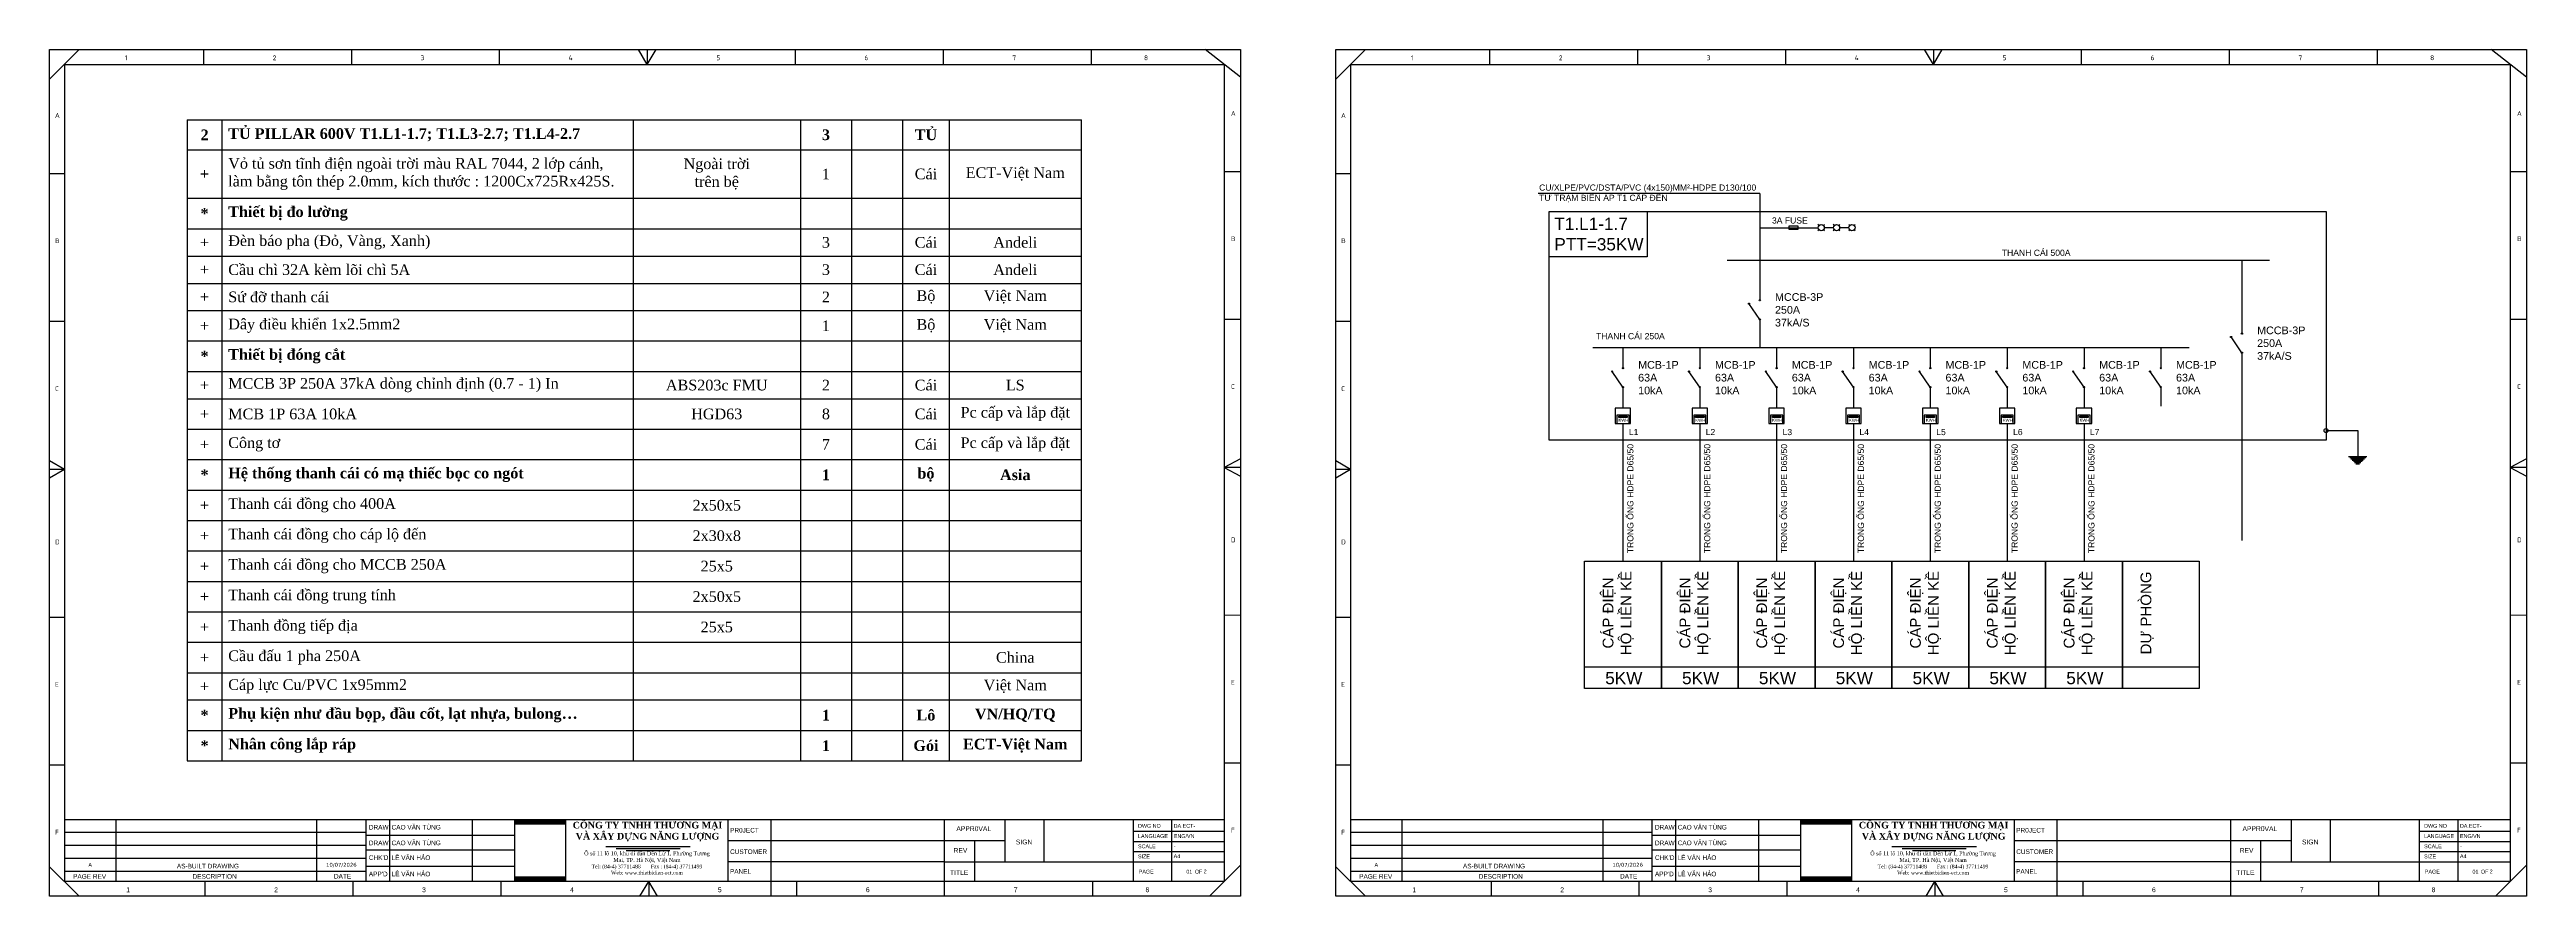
# Model space of a CAD drawing. Header units: millimetres. Extents: x -33730 to 17150, y -76829 to -27437.
# Drawn here: x -33730 to -21401, y -34583 to -30366 of the extents above; entities that cross this region are included whole.
import ezdxf
from ezdxf.enums import TextEntityAlignment as Align

# ---------------------------------------------------------------- set-up
doc = ezdxf.new("R2010")
doc.units = ezdxf.units.MM
doc.header["$LTSCALE"] = 3
doc.layers.add('0 @ 1', color=7, linetype='Continuous')
doc.layers.add('@.VISIBLE', color=7, linetype='Continuous')
doc.styles.add('Annotative', font='arial.ttf')
doc.styles.add('CET-H', font='verdana.ttf', dxfattribs={"height": 4})
doc.styles.add('ROMANS', font='isocp.shx', dxfattribs={"height": 2})
doc.styles.get("Standard").update_dxf_attribs({"font": 'arial.ttf'})

# ---------------------------------------------------------------- blocks, each defined once
blk = doc.blocks.new('DEN BAO PHA_KY HIEU')
for p, q in [((51.78, 11.48), (51.43, 11.83)), ((51.78, 10.06), (51.43, 9.71)), ((53.2, 11.48), (53.55, 11.83)), ((53.2, 10.06), (53.55, 9.71)), ((56.49, 10.77), (53.49, 10.77)), ((56.78, 11.48), (56.43, 11.83)), ((56.78, 10.06), (56.43, 9.71)), ((58.2, 11.48), (58.55, 11.83)), ((58.2, 10.06), (58.55, 9.71)), ((61.49, 10.77), (58.49, 10.77)), ((61.78, 11.48), (61.43, 11.83)), ((61.78, 10.06), (61.43, 9.71)), ((63.2, 11.48), (63.55, 11.83)), ((63.2, 10.06), (63.55, 9.71))]:
    blk.add_line(p, q)
for centre in [(52.49, 10.77), (57.49, 10.77), (62.49, 10.77)]:
    blk.add_circle(centre, 1)
blk = doc.blocks.new('KHUNG TEN CHUAN CET')
at = {"color": 134, "lineweight": 25}
for p, q in [((0, 219.81), (309.02, 219.81)), ((0, 0), (0, 219.81)), ((7.68, 219.81), (0, 212.13)), ((39.92, 219.81), (39.93, 215.97)), ((78.31, 219.81), (78.32, 215.97)), ((116.7, 219.81), (116.7, 215.97)), ((155.09, 215.97), (152.83, 219.81)), ((155.09, 219.81), (155.09, 215.97)), ((155.09, 215.97), (157.36, 219.81)), ((193.47, 219.81), (193.48, 215.97)), ((231.86, 219.81), (231.87, 215.97)), ((270.25, 219.81), (270.26, 215.97)), ((309.02, 212.63), (299.87, 219.81)), ((309.02, 219.81), (309.02, 0)), ((3.85, 215.97), (304.81, 215.97)), ((3.85, 215.97), (3.85, 3.83)), ((304.81, 215.97), (304.81, 3.83)), ((3.85, 187.57), (0, 187.57)), ((309.02, 188.1), (304.81, 188.09)), ((3.85, 149.18), (0, 149.18)), ((309.02, 149.71), (304.81, 149.71)), ((3.85, 110.79), (0, 113.06)), ((3.85, 110.79), (0, 110.79)), ((3.85, 110.79), (0, 108.53)), ((309.02, 113.59), (304.81, 111.32)), ((309.02, 111.32), (304.81, 111.32)), ((304.81, 111.32), (309.02, 109.06)), ((3.85, 72.4), (0, 72.4)), ((309.02, 72.94), (304.81, 72.93)), ((3.85, 34.02), (0, 34.01)), ((308.96, 34.55), (304.81, 34.54)), ((3.85, 19.95), (304.81, 19.95)), ((17.27, 3.85), (17.27, 19.95)), ((88.26, 3.83), (88.26, 19.95)), ((109.76, 3.83), (109.76, 19.95)), ((187.25, 0), (187.25, 19.95)), ((232.25, 0), (232.25, 19.95)), ((247.9, 19.95), (247.9, 8.98)), ((258.12, 8.98), (258.12, 19.95)), ((281.24, 8.98), (281.24, 19.95)), ((291.24, 8.98), (291.24, 19.95)), ((3.85, 16.64), (82.14, 16.64)), ((3.85, 13.25), (82.14, 13.25)), ((176.12, 14.45), (247.9, 14.45)), ((232.25, 14.45), (247.9, 14.45)), ((240.08, 3.83), (240.08, 14.45)), ((281.24, 16.9), (304.81, 16.9)), ((281.24, 14.26), (304.81, 14.26)), ((7.68, 0), (0, 7.68)), ((3.85, 9.87), (82.14, 9.87)), ((3.85, 6.51), (82.14, 6.51)), ((232.25, 8.98), (176.12, 8.98)), ((232.25, 8.98), (304.81, 8.98)), ((281.24, 11.62), (304.81, 11.62)), ((281.24, 3.83), (281.24, 8.98)), ((291.24, 3.83), (291.24, 8.98)), ((309.02, 8.05), (300.98, 0)), ((309.02, 0), (0, 0)), ((304.81, 3.83), (3.85, 3.83)), ((40.3, 3.83), (40.31, 0)), ((153.2, 0), (155.47, 3.83)), ((155.46, 3.83), (155.47, 0)), ((157.73, 0), (155.47, 3.83)), ((270.63, 3.83), (270.63, -0.07))]:
    blk.add_line(p, q, dxfattribs=at)
at = {"color": 134, "lineweight": 25, "ltscale": 50}
for p, q in [((69.36, 3.83), (69.36, 19.95)), ((82.14, 3.83), (82.14, 19.95)), ((120.7, 3.83), (120.7, 19.95)), ((133.95, 3.83), (133.95, 19.95)), ((176.12, 3.83), (176.12, 19.95)), ((82.14, 15.88), (120.7, 15.88)), ((82.14, 12.04), (120.7, 12.04)), ((82.14, 7.82), (120.7, 7.82)), ((78.69, 3.83), (78.69, 0)), ((117.08, 3.83), (117.08, 0)), ((193.85, 3.83), (193.86, 0))]:
    blk.add_line(p, q, dxfattribs=at)
at = {"color": 6}
for p, q in [((144.33, 12.9), (166.25, 12.9)), ((146.99, 12.4), (163.59, 12.4)), ((149.64, 11.85), (160.94, 11.85))]:
    blk.add_line(p, q, dxfattribs=at)
at = {"color": 7, "true_color": 0xffffff, "const_width": 1.35}
for points in [[(120.75, 19.26), (133.91, 19.26)], [(120.75, 4.52), (133.91, 4.52)]]:
    blk.add_lwpolyline(points, dxfattribs=at)
at = {"color": 134, "lineweight": 25, "style": 'ROMANS'}
for s, p in [('1', (19.5, 217.05)), ('2', (57.89, 217.05)), ('3', (96.28, 217.05)), ('4', (134.67, 217.05)), ('5', (173.05, 217.05)), ('6', (211.45, 217.05)), ('7', (249.83, 217.05)), ('8', (284.01, 217.05)), ('A', (1.37, 202.08)), ('A', (306.55, 202.61)), ('B', (1.4, 169.56)), ('B', (306.57, 170.09)), ('C', (1.4, 131.18)), ('C', (306.57, 131.71)), ('D', (1.4, 91.37)), ('D', (306.57, 91.9)), ('E', (1.4, 54.4)), ('E', (306.57, 54.93)), ('F', (1.4, 16.01)), ('F', (306.57, 16.54))]:
    blk.add_text(s, height=1.25, dxfattribs=at).set_placement(p)
at = {"color": 1, "insert": (155.16, 19.34), "char_height": 1.7247, "width": 46.2113, "attachment_point": 2}
blk.add_mtext('{\\fTimes New Roman|b1|i0|c0|p18;CÔNG TY TNHH THƯƠNG MẠI \\PVÀ XÂY DỰNG NĂNG LƯỢNG}', dxfattribs=at)
at = {"color": 3, "insert": (155.01, 11.66), "char_height": 0.99989, "width": 34.762, "attachment_point": 2}
blk.add_mtext('{\\fTimes New Roman|b0|i0|c163|p18;\\H1.029x;Ô số 11 lô 10, khu di dân Đền Lừ 1, Phường \\fTimes New Roman|b0|i0|c0|p18;Tương\\fTimes New Roman|b0|i0|c163|p18; Mai,\\fTimes New Roman|b0|i0|c0|p18; TP. Hà Nội, Việt Nam\\H0.9429x;\\P\\fTimes New Roman|b0|i0|c238|p18;Tel: (84-4) 37711488       Fax : (84-4) 37711499     \\PWeb: www.thietbidien-ect.com\\P\\fTimes New Roman|b0|i0|c0|p18;\\H1.03x;     }', dxfattribs=at)
at = {"style": 'Annotative'}
for tag, p in [('DRAW_1', (88.76, 17.91)), ('DRAW_2', (88.76, 13.85)), ('CHECKED', (88.76, 10.01)), ('APPROVED', (88.76, 5.79))]:
    blk.add_attdef(tag, text='', height=1.2, dxfattribs=at).set_placement(p, align=Align.MIDDLE_LEFT)
for tag, height, style, p in [('PR0JECT', 1.2, 'Annotative', (209.75, 17.19)), ('REV', 1, 'Annotative', (10.56, 8.19)), ('DATE', 1, 'CET-H', (75.75, 8.19)), ('PR0JECT_N0.', 1.2, 'Annotative', (209.75, 6.47)), ('CUSTOMER', 1.2, 'Annotative', (209.75, 11.6)), ('TEN_BAN_VE', 1.2, 'Annotative', (260.66, 6.41))]:
    blk.add_attdef(tag, text='', height=height, dxfattribs=dict(style=style)).set_placement(p, align=Align.MIDDLE_CENTER)
for tag, p in [('SCALE', (291.74, 12.47)), ('DRAWING_NO', (291.74, 17.78)), ('SIZE', (291.74, 9.86)), ('TOTAL_PAGE', (299.49, 5.93))]:
    blk.add_attdef(tag, p, '', height=1, dxfattribs=at)
blk.add_attdef('PAGE', text='', height=1, dxfattribs=at).set_placement((296.57, 5.9), align=Align.RIGHT)
at = {"layer": '0 @ 1', "color": 134, "lineweight": 25, "style": 'Annotative'}
for s, p in [('DRAW', (82.84, 17.92)), ('DRAW', (82.84, 13.85)), ("CHK'D", (82.84, 10.04)), ("APP'D", (82.84, 5.8))]:
    blk.add_text(s, height=1.2, dxfattribs=at).set_placement(p, align=Align.MIDDLE_LEFT)
for s, height, p in [('PR0JECT', 1.2, (176.59, 16.55)), ('APPR0VAL', 1.249, (235.31, 16.92)), ('SIGN', 1.249, (250.75, 13.47)), ('SCALE ', 1, (282.45, 12.47)), ('DWG NO', 1, (282.45, 17.78)), ('LANGUAGE ', 1, (282.45, 15.14)), ('ENG/VN', 1, (291.74, 15.14)), ('AS-BUILT DRAWING', 1.2, (33.02, 7.24)), ('CUSTOMER', 1.2, (176.59, 10.98)), ('PANEL', 1.2, (176.56, 5.86)), ('TITLE ', 1.249, (233.67, 5.53)), ('REV', 1.249, (234.58, 11.29)), ('SIZE ', 1, (282.45, 9.86)), ('PAGE ', 1, (282.64, 5.9)), ('OF', 1, (297.2, 5.9)), ('PAGE REV', 1.2, (6.09, 4.54)), ('1', 1.25, (19.88, 1.07)), ('DESCRIPTION', 1.2, (37.1, 4.57)), ('2', 1.25, (58.27, 1.07)), ('DATE', 1.2, (73.78, 4.61)), ('3', 1.25, (96.66, 1.07)), ('4', 1.25, (135.05, 1.07)), ('5', 1.25, (173.43, 1.07)), ('6', 1.25, (211.83, 1.07)), ('7', 1.25, (250.21, 1.07)), ('8', 1.25, (284.39, 1.07))]:
    blk.add_text(s, height=height, dxfattribs=at).set_placement(p)
blk = doc.blocks.new('*U2405')
ref = blk.add_blockref('KHUNG TEN CHUAN CET', (-33730, -34582), dxfattribs=dict(xscale=19.18109915809952, yscale=19.18109915809952, zscale=19.18109915809952))
ref.add_attrib('DATE', '10/07/2026', dxfattribs={"layer": '0 @ 1', "height": 19.2, "style": 'CET-H'}).set_placement((-32278, -34425), align=Align.MIDDLE_CENTER)
ref.add_attrib('APPROVED', 'LÊ VĂN HẢO', dxfattribs={"layer": '0 @ 1', "height": 23, "style": 'Annotative'}).set_placement((-32028, -34471), align=Align.MIDDLE_LEFT)
ref.add_attrib('CHECKED', 'LÊ VĂN HẢO', dxfattribs={"layer": '0 @ 1', "height": 23, "style": 'Annotative'}).set_placement((-32028, -34390), align=Align.MIDDLE_LEFT)
ref.add_attrib('DRAW_2', 'CAO VĂN TÙNG', dxfattribs={"layer": '0 @ 1', "height": 23.02, "style": 'Annotative'}).set_placement((-32028, -34316), align=Align.MIDDLE_LEFT)
ref.add_attrib('DRAW_1', 'CAO VĂN TÙNG', dxfattribs={"layer": '0 @ 1', "height": 23.02, "style": 'Annotative'}).set_placement((-32028, -34238), align=Align.MIDDLE_LEFT)
ref.add_attrib('TOTAL_PAGE', '2', (-27986, -34468), dxfattribs={"layer": '0 @ 1', "height": 19.2, "style": 'Annotative'})
ref.add_attrib('PAGE', '01', dxfattribs={"layer": '0 @ 1', "height": 19.2, "style": 'Annotative'}).set_placement((-28042, -34469), align=Align.RIGHT)
ref.add_attrib('DRAWING_NO', 'DA.ECT-', (-28135, -34241), dxfattribs={"layer": '0 @ 1', "height": 19.2, "style": 'Annotative'})
ref.add_attrib('SIZE', 'A4', (-28135, -34392), dxfattribs={"layer": '0 @ 1', "height": 19.2, "style": 'Annotative'})
ref.add_attrib('SCALE', '-', (-28135, -34342), dxfattribs={"layer": '0 @ 1', "height": 19.2, "style": 'Annotative'})
ref.add_attrib('REV', 'A', dxfattribs={"layer": '0 @ 1', "height": 19.2, "style": 'Annotative'}).set_placement((-33528, -34425), align=Align.MIDDLE_CENTER)
blk = doc.blocks.new('*U2406')
ref = blk.add_blockref('KHUNG TEN CHUAN CET', (-27328, -34582), dxfattribs=dict(xscale=19.18109915809952, yscale=19.18109915809952, zscale=19.18109915809952))
ref.add_attrib('DATE', '10/07/2026', dxfattribs={"layer": '0 @ 1', "height": 19.2, "style": 'CET-H'}).set_placement((-25875, -34425), align=Align.MIDDLE_CENTER)
ref.add_attrib('APPROVED', 'LÊ VĂN HẢO', dxfattribs={"layer": '0 @ 1', "height": 23, "style": 'Annotative'}).set_placement((-25626, -34471), align=Align.MIDDLE_LEFT)
ref.add_attrib('CHECKED', 'LÊ VĂN HẢO', dxfattribs={"layer": '0 @ 1', "height": 23, "style": 'Annotative'}).set_placement((-25626, -34390), align=Align.MIDDLE_LEFT)
ref.add_attrib('DRAW_2', 'CAO VĂN TÙNG', dxfattribs={"layer": '0 @ 1', "height": 23.02, "style": 'Annotative'}).set_placement((-25626, -34316), align=Align.MIDDLE_LEFT)
ref.add_attrib('DRAW_1', 'CAO VĂN TÙNG', dxfattribs={"layer": '0 @ 1', "height": 23.02, "style": 'Annotative'}).set_placement((-25626, -34238), align=Align.MIDDLE_LEFT)
ref.add_attrib('TOTAL_PAGE', '2', (-21584, -34468), dxfattribs={"layer": '0 @ 1', "height": 19.2, "style": 'Annotative'})
ref.add_attrib('PAGE', '01', dxfattribs={"layer": '0 @ 1', "height": 19.2, "style": 'Annotative'}).set_placement((-21640, -34469), align=Align.RIGHT)
ref.add_attrib('DRAWING_NO', 'DA.ECT-', (-21732, -34241), dxfattribs={"layer": '0 @ 1', "height": 19.2, "style": 'Annotative'})
ref.add_attrib('SIZE', 'A4', (-21732, -34392), dxfattribs={"layer": '0 @ 1', "height": 19.2, "style": 'Annotative'})
ref.add_attrib('SCALE', '-', (-21732, -34342), dxfattribs={"layer": '0 @ 1', "height": 19.2, "style": 'Annotative'})
ref.add_attrib('REV', 'A', dxfattribs={"layer": '0 @ 1', "height": 19.2, "style": 'Annotative'}).set_placement((-27126, -34425), align=Align.MIDDLE_CENTER)

msp = doc.modelspace()

# ---------------------------------------------------------------- linework, layer by layer
for p, q in [((-33045.12, -30716.09), (-28593.88, -30716.09)), ((-33045.12, -30716.09), (-33045.12, -33907.99)), ((-33043.54, -30864.61), (-33043.54, -30716.09)), ((-32873.28, -30716.09), (-32873.28, -33907.99)), ((-30825.31, -30716.09), (-30825.31, -33907.99)), ((-29993.17, -30716.09), (-29993.17, -33907.99)), ((-29738.53, -30716.09), (-29738.53, -33907.99)), ((-29483.89, -30716.09), (-29483.89, -33907.99)), ((-29252.05, -30716.09), (-29252.05, -33907.99)), ((-28595.46, -30716.09), (-28595.46, -33907.99)), ((-28593.88, -30864.61), (-28593.88, -30716.09)), ((-33043.54, -30864.61), (-28595.46, -30864.61)), ((-33043.54, -31106.16), (-33043.54, -30864.61)), ((-28593.88, -31106.16), (-28593.88, -30864.61)), ((-33043.54, -31106.16), (-28595.46, -31106.16)), ((-33043.54, -31257.91), (-33043.54, -31106.16)), ((-28593.88, -31257.91), (-28593.88, -31106.16)), ((-25217.07, -31082.35), (-26320.32, -31082.35)), ((-25217.07, -31082.35), (-25217.07, -31551.1)), ((-33043.54, -31257.91), (-28595.46, -31257.91)), ((-33043.54, -31394.02), (-33043.54, -31257.91)), ((-28593.88, -31394.02), (-28593.88, -31257.91)), ((-25217.07, -31252.71), (-25072.34, -31252.71)), ((-25072.34, -31252.71), (-25026.44, -31252.71)), ((-25026.44, -31252.71), (-24926.8, -31252.71)), ((-33043.54, -31394.02), (-28595.46, -31394.02)), ((-33043.54, -31529.81), (-33043.54, -31394.02)), ((-28593.88, -31529.81), (-28593.88, -31394.02)), ((-25379.88, -31414.06), (-22680.31, -31414.06)), ((-22817.26, -31414.06), (-22817.26, -31677.14)), ((-33043.54, -31529.81), (-28595.46, -31529.81)), ((-33043.54, -31665.36), (-33043.54, -31529.81)), ((-28593.88, -31665.36), (-28593.88, -31529.81)), ((-25217.07, -31551.1), (-25217.07, -31614.18)), ((-33043.54, -31665.36), (-28595.46, -31665.36)), ((-33043.54, -31816.92), (-33043.54, -31665.36)), ((-28593.88, -31816.92), (-28593.88, -31665.36)), ((-25217.07, -31709.26), (-25271.05, -31630.99)), ((-22817.26, -31677.14), (-22817.26, -31780.15)), ((-25217.07, -31709.26), (-25217.07, -31803.61)), ((-25217.07, -31803.61), (-25217.07, -31848.97)), ((-22817.26, -31875.23), (-22871.24, -31796.96)), ((-33043.54, -31816.92), (-28595.46, -31816.92)), ((-33043.54, -31968.67), (-33043.54, -31816.92)), ((-28593.88, -31968.67), (-28593.88, -31816.92)), ((-26048.38, -31848.97), (-23080.39, -31848.97)), ((-25898.33, -31848.97), (-25898.33, -31951.98)), ((-25515.83, -31848.97), (-25515.83, -31951.98)), ((-25133.33, -31848.97), (-25133.33, -31951.98)), ((-24750.83, -31848.97), (-24750.83, -31951.98)), ((-24368.33, -31848.97), (-24368.33, -31951.98)), ((-23985.83, -31848.97), (-23985.83, -31951.98)), ((-23603.33, -31848.97), (-23603.33, -31951.98)), ((-23220.83, -31848.97), (-23220.83, -31951.98)), ((-22817.26, -31875.23), (-22817.26, -31969.58)), ((-33043.54, -31968.67), (-28595.46, -31968.67)), ((-33043.54, -32104.77), (-33043.54, -31968.67)), ((-28593.88, -32104.77), (-28593.88, -31968.67)), ((-25898.33, -32047.06), (-25952.3, -31968.79)), ((-25898.33, -32047.06), (-25898.33, -32141.41)), ((-25515.83, -32047.06), (-25569.8, -31968.79)), ((-25515.83, -32047.06), (-25515.83, -32141.41)), ((-25133.33, -32047.06), (-25187.3, -31968.79)), ((-25133.33, -32047.06), (-25133.33, -32141.41)), ((-24750.83, -32047.06), (-24804.8, -31968.79)), ((-24750.83, -32047.06), (-24750.83, -32141.41)), ((-24368.33, -32047.06), (-24422.3, -31968.79)), ((-24368.33, -32047.06), (-24368.33, -32141.41)), ((-23985.83, -32047.06), (-24039.8, -31968.79)), ((-23985.83, -32047.06), (-23985.83, -32141.41)), ((-23603.33, -32047.06), (-23657.3, -31968.79)), ((-23603.33, -32047.06), (-23603.33, -32141.41)), ((-23220.83, -32047.06), (-23274.8, -31968.79)), ((-23220.83, -32047.06), (-23220.83, -32141.41)), ((-22817.26, -31969.58), (-22817.26, -32810.79)), ((-33043.54, -32104.77), (-28595.46, -32104.77)), ((-33043.54, -32256.18), (-33043.54, -32104.77)), ((-28593.88, -32256.18), (-28593.88, -32104.77)), ((-25898.33, -32141.41), (-25898.33, -32150.58)), ((-25515.83, -32141.41), (-25515.83, -32150.58)), ((-25133.33, -32141.41), (-25133.33, -32150.58)), ((-24750.83, -32141.41), (-24750.83, -32150.58)), ((-24368.33, -32141.41), (-24368.33, -32150.58)), ((-23985.83, -32141.41), (-23985.83, -32150.58)), ((-23603.33, -32141.41), (-23603.33, -32150.58)), ((-33043.54, -32256.18), (-28595.46, -32256.18)), ((-33043.54, -32407.58), (-33043.54, -32256.18)), ((-28593.88, -32407.58), (-28593.88, -32256.18)), ((-25898.33, -32227.08), (-25898.33, -32912.57)), ((-25515.83, -32227.08), (-25515.83, -32912.57)), ((-25133.33, -32227.08), (-25133.33, -32912.57)), ((-24750.83, -32227.08), (-24750.83, -32912.57)), ((-24368.33, -32227.08), (-24368.33, -32912.57)), ((-23985.83, -32227.08), (-23985.83, -32912.57)), ((-23603.33, -32227.08), (-23603.33, -32912.57)), ((-22398.71, -32262.98), (-22240.84, -32262.98)), ((-22240.84, -32262.98), (-22240.84, -32391.28)), ((-33043.54, -32407.58), (-28595.46, -32407.58)), ((-33043.54, -32559.33), (-33043.54, -32407.58)), ((-28593.88, -32559.33), (-28593.88, -32407.58)), ((-22286.74, -32391.28), (-22194.94, -32391.28)), ((-22280.62, -32397.4), (-22201.06, -32397.4)), ((-22274.5, -32403.52), (-22207.18, -32403.52)), ((-22268.38, -32409.64), (-22213.3, -32409.64)), ((-22262.26, -32415.76), (-22219.42, -32415.76)), ((-22256.14, -32421.88), (-22225.54, -32421.88)), ((-22250.02, -32428), (-22231.66, -32428)), ((-33043.54, -32559.33), (-28595.46, -32559.33)), ((-33043.54, -32710.89), (-33043.54, -32559.33)), ((-28593.88, -32710.89), (-28593.88, -32559.33)), ((-33043.54, -32710.89), (-28595.46, -32710.89)), ((-33043.54, -32862.45), (-33043.54, -32710.89)), ((-28593.88, -32862.45), (-28593.88, -32710.89)), ((-33043.54, -32862.45), (-28595.46, -32862.45)), ((-33043.54, -33014.01), (-33043.54, -32862.45)), ((-28593.88, -33014.01), (-28593.88, -32862.45)), ((-33043.54, -33014.01), (-28595.46, -33014.01)), ((-33043.54, -33165.57), (-33043.54, -33014.01)), ((-28593.88, -33165.57), (-28593.88, -33014.01)), ((-33043.54, -33165.57), (-28595.46, -33165.57)), ((-33043.54, -33317.13), (-33043.54, -33165.57)), ((-28593.88, -33317.13), (-28593.88, -33165.57)), ((-33043.54, -33317.13), (-28595.46, -33317.13)), ((-33043.54, -33468.54), (-33043.54, -33317.13)), ((-28593.88, -33468.54), (-28593.88, -33317.13)), ((-33043.54, -33468.54), (-28595.46, -33468.54)), ((-33043.54, -33604.49), (-33043.54, -33468.54)), ((-28593.88, -33604.49), (-28593.88, -33468.54)), ((-26089.58, -33439.46), (-25707.08, -33439.46)), ((-25707.08, -33439.46), (-25324.58, -33439.46)), ((-25324.58, -33439.46), (-24942.08, -33439.46)), ((-24942.08, -33439.46), (-24559.58, -33439.46)), ((-24559.58, -33439.46), (-24177.08, -33439.46)), ((-24177.08, -33439.46), (-23794.58, -33439.46)), ((-23794.58, -33439.46), (-23412.08, -33439.46)), ((-23412.08, -33439.46), (-23029.58, -33439.46)), ((-33043.54, -33604.49), (-28595.46, -33604.49)), ((-33043.54, -33756.24), (-33043.54, -33604.49)), ((-28593.88, -33756.24), (-28593.88, -33604.49)), ((-33043.54, -33756.24), (-28595.46, -33756.24)), ((-33043.54, -33907.99), (-33043.54, -33756.24)), ((-28593.88, -33907.99), (-28593.88, -33756.24)), ((-33045.12, -33907.99), (-29738.53, -33907.99)), ((-29738.53, -33907.99), (-29483.89, -33907.99)), ((-29483.89, -33907.99), (-28593.88, -33907.99))]:
    msp.add_line(p, q)
for points in [[(-26265.08, -31172.3), (-22398.71, -31172.3), (-22398.71, -32311.17), (-26265.08, -32311.17)], [(-26265.08, -31172.3), (-25777.72, -31172.3), (-25777.72, -31398.27), (-26265.08, -31398.27)], [(-25072.34, -31260.36), (-25026.44, -31260.36), (-25026.44, -31245.06), (-25072.34, -31245.06)], [(-25936.58, -32227.08), (-25860.08, -32227.08), (-25860.08, -32150.58), (-25936.58, -32150.58)], [(-25554.08, -32227.08), (-25477.58, -32227.08), (-25477.58, -32150.58), (-25554.08, -32150.58)], [(-25171.58, -32227.08), (-25095.08, -32227.08), (-25095.08, -32150.58), (-25171.58, -32150.58)], [(-24789.08, -32227.08), (-24712.58, -32227.08), (-24712.58, -32150.58), (-24789.08, -32150.58)], [(-24406.58, -32227.08), (-24330.08, -32227.08), (-24330.08, -32150.58), (-24406.58, -32150.58)], [(-24024.08, -32227.08), (-23947.58, -32227.08), (-23947.58, -32150.58), (-24024.08, -32150.58)], [(-23641.58, -32227.08), (-23565.08, -32227.08), (-23565.08, -32150.58), (-23641.58, -32150.58)], [(-25928.75, -32227.08), (-25867.9, -32227.08), (-25867.9, -32186.15), (-25928.75, -32186.15)], [(-25919.22, -32190.49), (-25877.43, -32190.49), (-25877.43, -32197.68), (-25919.22, -32197.68)], [(-25546.25, -32227.08), (-25485.4, -32227.08), (-25485.4, -32186.15), (-25546.25, -32186.15)], [(-25536.72, -32190.49), (-25494.93, -32190.49), (-25494.93, -32197.68), (-25536.72, -32197.68)], [(-25163.75, -32227.08), (-25102.9, -32227.08), (-25102.9, -32186.15), (-25163.75, -32186.15)], [(-25154.22, -32190.49), (-25112.43, -32190.49), (-25112.43, -32197.68), (-25154.22, -32197.68)], [(-24781.25, -32227.08), (-24720.4, -32227.08), (-24720.4, -32186.15), (-24781.25, -32186.15)], [(-24771.72, -32190.49), (-24729.93, -32190.49), (-24729.93, -32197.68), (-24771.72, -32197.68)], [(-24398.75, -32227.08), (-24337.9, -32227.08), (-24337.9, -32186.15), (-24398.75, -32186.15)], [(-24389.22, -32190.49), (-24347.43, -32190.49), (-24347.43, -32197.68), (-24389.22, -32197.68)], [(-24016.25, -32227.08), (-23955.4, -32227.08), (-23955.4, -32186.15), (-24016.25, -32186.15)], [(-24006.72, -32190.49), (-23964.93, -32190.49), (-23964.93, -32197.68), (-24006.72, -32197.68)], [(-23633.75, -32227.08), (-23572.9, -32227.08), (-23572.9, -32186.15), (-23633.75, -32186.15)], [(-23624.22, -32190.49), (-23582.43, -32190.49), (-23582.43, -32197.68), (-23624.22, -32197.68)], [(-26089.58, -32912.57), (-25707.08, -32912.57), (-25707.08, -33547.35), (-26089.58, -33547.35)], [(-25707.08, -32912.57), (-25324.58, -32912.57), (-25324.58, -33547.35), (-25707.08, -33547.35)], [(-25324.58, -32912.57), (-24942.08, -32912.57), (-24942.08, -33547.35), (-25324.58, -33547.35)], [(-24942.08, -32912.57), (-24559.58, -32912.57), (-24559.58, -33547.35), (-24942.08, -33547.35)], [(-24559.58, -32912.57), (-24177.08, -32912.57), (-24177.08, -33547.35), (-24559.58, -33547.35)], [(-24177.08, -32912.57), (-23794.58, -32912.57), (-23794.58, -33547.35), (-24177.08, -33547.35)], [(-23794.58, -32912.57), (-23412.08, -32912.57), (-23412.08, -33547.35), (-23794.58, -33547.35)], [(-23412.08, -32912.57), (-23029.58, -32912.57), (-23029.58, -33547.35), (-23412.08, -33547.35)]]:
    msp.add_lwpolyline(points, close=True)
for centre, radius in [((-25271.05, -31630.99), 3.06), ((-25217.07, -31614.18), 3.06), ((-25217.07, -31709.26), 3.06), ((-22871.24, -31796.96), 3.06), ((-22817.26, -31780.15), 3.06), ((-22817.26, -31875.23), 3.06), ((-25952.3, -31968.79), 3.06), ((-25898.33, -31951.98), 3.06), ((-25898.33, -32047.06), 3.06), ((-25569.8, -31968.79), 3.06), ((-25515.83, -31951.98), 3.06), ((-25515.83, -32047.06), 3.06), ((-25187.3, -31968.79), 3.06), ((-25133.33, -31951.98), 3.06), ((-25133.33, -32047.06), 3.06), ((-24804.8, -31968.79), 3.06), ((-24750.83, -31951.98), 3.06), ((-24750.83, -32047.06), 3.06), ((-24422.3, -31968.79), 3.06), ((-24368.33, -31951.98), 3.06), ((-24368.33, -32047.06), 3.06), ((-24039.8, -31968.79), 3.06), ((-23985.83, -31951.98), 3.06), ((-23985.83, -32047.06), 3.06), ((-23657.3, -31968.79), 3.06), ((-23603.33, -31951.98), 3.06), ((-23603.33, -32047.06), 3.06), ((-23274.8, -31968.79), 3.06), ((-23220.83, -31951.98), 3.06), ((-23220.83, -32047.06), 3.06), ((-22398.71, -32262.98), 9.8)]:
    msp.add_circle(centre, radius)

# ---------------------------------------------------------------- block references
at = {"xscale": 15.3, "yscale": 15.3, "zscale": 15.3}
msp.add_blockref('DEN BAO PHA_KY HIEU', (-25714.63, -31417.47), dxfattribs=at)
at = {"layer": '@.VISIBLE'}
for name in ['*U2405', '*U2406']:
    msp.add_blockref(name, (0, 0), dxfattribs=at)

# ---------------------------------------------------------------- texts
for s, insert, char_height, width, attachment_point in [('{\\fTimes New Roman|b1|i0|c186;2', (-32958.8, -30790.35), 53.1918, 106.4314, 5), ('{\\fTimes New Roman|b1|i0|c186;TỦ PILLAR 600V T1.L1-1.7; T1.L3-2.7; T1.L4-2.7', (-32840.97, -30790.35), 53.1918, 1983.3417, 4), ('{\\fTimes New Roman|b1|i0|c186;3', (-29865.85, -30790.35), 53.1918, 190.0185, 5), ('{\\fTimes New Roman|b1|i0|c186;TỦ', (-29367.97, -30790.35), 53.1918, 167.2221, 5), ('{\\fTimes New Roman|b0|i0|c186;Vỏ tủ sơn tĩnh điện ngoài trời màu RAL 7044, 2 lớp cánh, làm bằng tôn thép 2.0mm, kích thước : 1200Cx725Rx425S. ', (-32840.97, -30985.39), 53.19179, 1983.3417, 4), ('{\\fTimes New Roman|b0|i0|c186;Ngoài trời ^Jtrên bệ', (-30409.24, -30985.39), 53.1918, 767.5294, 5), ('{\\fTimes New Roman|b1|i0|c186;+', (-32958.8, -30985.39), 53.1918, 106.4314, 5), ('{\\fTimes New Roman|b0|i0|c186;1', (-29865.85, -30985.39), 53.1918, 190.0185, 5), ('{\\fTimes New Roman|b0|i0|c186;Cái', (-29367.97, -30985.39), 53.1918, 167.2221, 5), ('{\\fTimes New Roman|b0|i0|c186;ECT-Việt Nam', (-28923.36, -30985.39), 53.1918, 592.7564, 5), ('{\\fTimes New Roman|b1|i0|c186;*', (-32958.8, -31182.04), 53.1918, 106.4314, 5), ('{\\fTimes New Roman|b1|i0|c186;Thiết bị đo lường', (-32840.97, -31182.04), 53.1918, 1983.3417, 4), ('{\\fTimes New Roman|b0|i0|c186;+', (-32958.8, -31325.96), 53.1918, 106.4314, 5), ('{\\fTimes New Roman|b0|i0|c186;Đèn báo pha (Đỏ, Vàng, Xanh)', (-32840.97, -31325.96), 53.1918, 1983.3417, 4), ('{\\fTimes New Roman|b0|i0|c186;3', (-29865.85, -31325.96), 53.1918, 190.0185, 5), ('{\\fTimes New Roman|b0|i0|c186;Cái', (-29367.97, -31325.96), 53.1918, 167.2221, 5), ('{\\fTimes New Roman|b0|i0|c186;Andeli', (-28923.36, -31325.96), 53.1918, 592.7564, 5), ('{\\fTimes New Roman|b0|i0|c186;Cầu chì 32A kèm lõi chì 5A', (-32840.97, -31461.92), 53.1918, 1983.3417, 4), ('{\\fTimes New Roman|b0|i0|c186;3', (-29865.85, -31461.92), 53.1918, 190.0185, 5), ('{\\fTimes New Roman|b0|i0|c186;Cái', (-29367.97, -31461.92), 53.1918, 167.2221, 5), ('{\\fTimes New Roman|b0|i0|c186;Andeli', (-28923.36, -31461.92), 53.1918, 592.7564, 5), ('{\\fTimes New Roman|b0|i0|c186;+', (-32958.8, -31461.92), 53.1918, 106.4314, 5), ('{\\fTimes New Roman|b0|i0|c186;Bộ', (-29367.97, -31597.59), 53.1918, 167.2221, 5), ('{\\fTimes New Roman|b0|i0|c186;Việt Nam', (-28923.36, -31597.59), 53.1918, 592.7564, 5), ('{\\fTimes New Roman|b0|i0|c186;+', (-32958.8, -31597.59), 53.1918, 106.4314, 5), ('{\\fTimes New Roman|b0|i0|c186;Sứ đỡ thanh cái', (-32840.97, -31597.59), 53.1918, 1983.3417, 4), ('{\\fTimes New Roman|b0|i0|c186;2', (-29865.85, -31597.59), 53.1918, 190.0185, 5), ('{\\fTimes New Roman|b0|i0|c186;+', (-32958.8, -31741.14), 53.1918, 106.4314, 5), ('{\\fTimes New Roman|b0|i0|c186;Dây điều khiển 1x2.5mm2', (-32840.97, -31741.14), 53.1918, 1983.3417, 4), ('{\\fTimes New Roman|b0|i0|c0|p18;1}', (-29865.85, -31741.14), 53.1918, 190.0185, 5), ('{\\fTimes New Roman|b0|i0|c0|p18;Bộ}', (-29367.97, -31741.14), 53.1918, 167.2221, 5), ('{\\fTimes New Roman|b0|i0|c186;Việt Nam', (-28923.36, -31741.14), 53.1918, 592.7564, 5), ('{\\fTimes New Roman|b1|i0|c186;*', (-32958.8, -31892.79), 53.1918, 106.4314, 5), ('{\\fTimes New Roman|b1|i0|c186;Thiết bị đóng cắt', (-32840.97, -31892.79), 53.1918, 1983.3417, 4), ('{\\fTimes New Roman|b0|i0|c186;+', (-32958.8, -32036.72), 53.1918, 106.4314, 5), ('{\\fTimes New Roman|b0|i0|c186;MCCB 3P 250A 37kA dòng chỉnh định (0.7 - 1) In', (-32840.97, -32036.72), 53.1918, 1983.3417, 4), ('{\\fTimes New Roman|b0|i0|c186;ABS203c FMU', (-30409.24, -32036.72), 53.1918, 767.5294, 5), ('{\\fTimes New Roman|b0|i0|c186;2', (-29865.85, -32036.72), 53.1918, 190.0185, 5), ('{\\fTimes New Roman|b0|i0|c186;Cái', (-29367.97, -32036.72), 53.1918, 167.2221, 5), ('{\\fTimes New Roman|b0|i0|c186;LS', (-28923.36, -32036.72), 53.1918, 592.7564, 5), ('{\\fTimes New Roman|b0|i0|c186;+', (-32958.8, -32180.47), 53.1918, 106.4314, 5), ('{\\fTimes New Roman|b0|i0|c186;MCB 1P 63A 10kA', (-32840.97, -32180.47), 53.1918, 1983.3417, 4), ('{\\fTimes New Roman|b0|i0|c186;HGD63', (-30409.24, -32180.47), 53.1918, 767.5294, 5), ('{\\fTimes New Roman|b0|i0|c186;8', (-29865.85, -32180.47), 53.1918, 190.0185, 5), ('{\\fTimes New Roman|b0|i0|c186;Cái', (-29367.97, -32180.47), 53.1918, 167.2221, 5), ('{\\fTimes New Roman|b0|i0|c186;\\c255;Pc cấp và lắp đặt', (-28923.36, -32180.47), 53.1918, 592.7564, 5), ('{\\fTimes New Roman|b0|i0|c186;Công tơ ', (-32840.97, -32331.88), 53.1918, 1983.3417, 4), ('{\\fTimes New Roman|b0|i0|c186;Cái', (-29367.97, -32331.88), 53.1918, 167.2221, 5), ('{\\fTimes New Roman|b0|i0|c186;\\c255;Pc cấp và lắp đặt', (-28923.36, -32331.88), 53.1918, 592.7564, 5), ('{\\fTimes New Roman|b0|i0|c186;+', (-32958.8, -32331.88), 53.1918, 106.4314, 5), ('{\\fTimes New Roman|b0|i0|c186;7', (-29865.85, -32331.88), 53.1918, 190.0185, 5), ('{\\fTimes New Roman|b1|i0|c186;\\c255;*', (-32958.8, -32483.46), 53.1918, 106.4314, 5), ('{\\fTimes New Roman|b1|i0|c186;\\c255;Hệ thống thanh cái có mạ thiếc bọc co ngót', (-32840.97, -32483.46), 53.1918, 1983.3417, 4), ('{\\fTimes New Roman|b1|i0|c186;\\c255;1', (-29865.85, -32483.46), 53.1918, 190.0185, 5), ('{\\fTimes New Roman|b1|i0|c186;\\c255;bộ', (-29367.97, -32483.46), 53.1918, 167.2221, 5), ('{\\fTimes New Roman|b1|i0|c186;\\c255;Asia', (-28923.36, -32483.46), 53.1918, 592.7564, 5), ('{\\fTimes New Roman|b0|i0|c186;+', (-32958.8, -32635.11), 53.1918, 106.4314, 5), ('{\\fTimes New Roman|b0|i0|c186;Thanh cái đồng cho 400A', (-32840.97, -32635.11), 53.1918, 1983.3417, 4), ('{\\fTimes New Roman|b0|i0|c186;2x50x5', (-30409.24, -32635.11), 53.1918, 767.5294, 5), ('{\\fTimes New Roman|b0|i0|c186;+', (-32958.8, -32786.67), 53.1918, 106.4314, 5), ('{\\fTimes New Roman|b0|i0|c186;Thanh cái đồng cho cáp lộ đến', (-32840.97, -32786.67), 53.1918, 1983.3417, 4), ('{\\fTimes New Roman|b0|i0|c186;2x30x8', (-30409.24, -32786.67), 53.1918, 767.5294, 5), ('{\\fTimes New Roman|b0|i0|c186;+', (-32958.8, -32938.23), 53.1918, 106.4314, 5), ('{\\fTimes New Roman|b0|i0|c186;Thanh cái đồng cho MCCB 250A', (-32840.97, -32938.23), 53.1918, 1983.3417, 4), ('{\\fTimes New Roman|b0|i0|c186;25x5', (-30409.24, -32938.23), 53.1918, 767.5294, 5), ('{\\fTimes New Roman|b0|i0|c186;+', (-32958.8, -33089.79), 53.1918, 106.4314, 5), ('{\\fTimes New Roman|b0|i0|c186;Thanh cái đồng trung tính', (-32840.97, -33089.79), 53.1918, 1983.3417, 4), ('{\\fTimes New Roman|b0|i0|c186;2x50x5', (-30409.24, -33089.79), 53.1918, 767.5294, 5), ('{\\fTimes New Roman|b0|i0|c186;+', (-32958.8, -33241.35), 53.1918, 106.4314, 5), ('{\\fTimes New Roman|b0|i0|c186;Thanh đồng tiếp địa', (-32840.97, -33241.35), 53.1918, 1983.3417, 4), ('{\\fTimes New Roman|b0|i0|c186;25x5', (-30409.24, -33241.35), 53.1918, 767.5294, 5), ('{\\fTimes New Roman|b0|i0|c186;+', (-32958.8, -33392.83), 53.1918, 106.4314, 5), ('{\\fTimes New Roman|b0|i0|c186;Cầu đấu 1 pha 250A', (-32840.97, -33392.83), 53.1918, 1983.3417, 4), ('{\\fTimes New Roman|b0|i0|c186;China', (-28923.36, -33392.83), 53.1918, 592.7564, 5), ('{\\fTimes New Roman|b0|i0|c186;+', (-32958.8, -33536.51), 53.1918, 106.4314, 5), ('{\\fTimes New Roman|b0|i0|c186;Cáp lực Cu/PVC 1x95mm2', (-32840.97, -33536.51), 53.1918, 1983.3417, 4), ('{\\fTimes New Roman|b0|i0|c186;Việt Nam', (-28923.36, -33536.51), 53.1918, 592.7564, 5), ('{\\fTimes New Roman|b1|i0|c186;*', (-32958.8, -33680.36), 53.1918, 106.4314, 5), ('{\\fTimes New Roman|b1|i0|c186;Phụ kiện như đầu bọp, đầu cốt, lạt nhựa, bulong…', (-32840.97, -33680.36), 53.1918, 1983.3417, 4), ('{\\fTimes New Roman|b1|i0|c186;1', (-29865.85, -33680.36), 53.1918, 190.0185, 5), ('{\\fTimes New Roman|b1|i0|c186;Lô', (-29367.97, -33680.36), 53.1918, 167.2221, 5), ('{\\fTimes New Roman|b1|i0|c186;VN/HQ/TQ', (-28923.36, -33680.36), 53.1918, 592.7564, 5), ('{\\fTimes New Roman|b1|i0|c186;*', (-32958.8, -33832.11), 53.1918, 106.4314, 5), ('{\\fTimes New Roman|b1|i0|c186;Nhân công lắp ráp ', (-32840.97, -33832.11), 53.1918, 1983.3417, 4), ('{\\fTimes New Roman|b1|i0|c186;1', (-29865.85, -33832.11), 53.1918, 190.0185, 5), ('{\\fTimes New Roman|b1|i0|c186;Gói', (-29367.97, -33832.11), 53.1918, 167.2221, 5), ('{\\fTimes New Roman|b1|i0|c186;ECT-Việt Nam', (-28923.36, -33832.11), 53.1918, 592.7564, 5)]:
    msp.add_mtext(s, dxfattribs=dict(insert=insert, char_height=char_height, width=width, attachment_point=attachment_point))
at = {"attachment_point": 1}
for s, width, insert, char_height in [('CU/XLPE/PVC/DSTA/PVC (4x150)MM²-HDPE D130/100\\PTỪ TRẠM BIẾN ÁP T1 CẤP ĐẾN', 1198.542, (-26315.65, -31037.63), 30.6), ('T1.L1-1.7\\PPTT=35KW', 1198.542, (-26239.97, -31202.59), 61.2), ('3A FUSE', 1198.542, (-25156.66, -31201.38), 30.6), ('THANH CÁI 500A', 1198.542, (-24012.54, -31362.42), 30.6), ('MCCB-3P\\P250A\\P37kA/S', 509.7292, (-25141.51, -31578.76), 38.25), ('THANH CÁI 250A', 1198.542, (-26032.54, -31777.37), 30.6), ('MCCB-3P\\P250A\\P37kA/S', 509.7292, (-22741.7, -31744.73), 38.25), ('MCB-1P\\P63A\\P10kA', 509.7292, (-25822.76, -31916.56), 38.25), ('MCB-1P\\P63A\\P10kA', 509.7292, (-25440.26, -31916.56), 38.25), ('MCB-1P\\P63A\\P10kA', 509.7292, (-25057.76, -31916.56), 38.25), ('MCB-1P\\P63A\\P10kA', 509.7292, (-24675.26, -31916.56), 38.25), ('MCB-1P\\P63A\\P10kA', 509.7292, (-24292.76, -31916.56), 38.25), ('MCB-1P\\P63A\\P10kA', 509.7292, (-23910.26, -31916.56), 38.25), ('MCB-1P\\P63A\\P10kA', 509.7292, (-23527.76, -31916.56), 38.25), ('MCB-1P\\P63A\\P10kA', 509.7292, (-23145.26, -31916.56), 38.25), ('KWH', 509.7292, (-25920.86, -32203.17), 15.3), ('L1', 1198.542, (-25869, -32254.96), 30.6), ('KWH', 509.7292, (-25538.36, -32203.17), 15.3), ('L2', 1198.542, (-25486.5, -32254.96), 30.6), ('KWH', 509.7292, (-25155.86, -32203.17), 15.3), ('L3', 1198.542, (-25104, -32254.96), 30.6), ('KWH', 509.7292, (-24773.36, -32203.17), 15.3), ('L4', 1198.542, (-24721.5, -32254.96), 30.6), ('KWH', 509.7292, (-24390.86, -32203.17), 15.3), ('L5', 1198.542, (-24339, -32254.96), 30.6), ('KWH', 509.7292, (-24008.36, -32203.17), 15.3), ('L6', 1198.542, (-23956.5, -32254.96), 30.6), ('KWH', 509.7292, (-23625.86, -32203.17), 15.3), ('L7', 1198.542, (-23574, -32254.96), 30.6), ('\\pi508.89037;5KW', 1198.542, (-26495.65, -33464.7), 61.2), ('\\pi508.89037;5KW', 1198.542, (-26113.15, -33464.7), 61.2), ('\\pi508.89037;5KW', 1198.542, (-25730.65, -33464.7), 61.2), ('\\pi508.89037;5KW', 1198.542, (-25348.15, -33464.7), 61.2), ('\\pi508.89037;5KW', 1198.542, (-24965.65, -33464.7), 61.2), ('\\pi508.89037;5KW', 1198.542, (-24583.15, -33464.7), 61.2), ('\\pi508.89037;5KW', 1198.542, (-24200.65, -33464.7), 61.2)]:
    msp.add_mtext_dynamic_manual_height_columns(s, width=width, gutter_width=15.3, heights=[0], dxfattribs=dict(at, insert=insert, char_height=char_height))
at = {"attachment_point": 1, "rotation": 90}
for s, insert, char_height in [('TRONG ỐNG HDPE D65/50', (-25876.79, -32873.32), 30.6), ('TRONG ỐNG HDPE D65/50', (-25494.29, -32873.32), 30.6), ('TRONG ỐNG HDPE D65/50', (-25111.79, -32873.32), 30.6), ('TRONG ỐNG HDPE D65/50', (-24729.29, -32873.32), 30.6), ('TRONG ỐNG HDPE D65/50', (-24346.79, -32873.32), 30.6), ('TRONG ỐNG HDPE D65/50', (-23964.29, -32873.32), 30.6), ('TRONG ỐNG HDPE D65/50', (-23581.79, -32873.32), 30.6), ('\\pi427.53476;CÁP ĐIỆN\\P\\pi394.33083;HỘ LIỀN KỀ', (-25999.35, -33775.67), 53.55), ('\\pi427.53476;CÁP ĐIỆN\\P\\pi394.33083;HỘ LIỀN KỀ', (-25616.85, -33775.67), 53.55), ('\\pi427.53476;CÁP ĐIỆN\\P\\pi394.33083;HỘ LIỀN KỀ', (-25234.35, -33775.67), 53.55), ('\\pi427.53476;CÁP ĐIỆN\\P\\pi394.33083;HỘ LIỀN KỀ', (-24851.85, -33775.67), 53.55), ('\\pi427.53476;CÁP ĐIỆN\\P\\pi394.33083;HỘ LIỀN KỀ', (-24469.35, -33775.67), 53.55), ('\\pi427.53476;CÁP ĐIỆN\\P\\pi394.33083;HỘ LIỀN KỀ', (-24086.85, -33775.67), 53.55), ('\\pi427.53476;CÁP ĐIỆN\\P\\pi394.33083;HỘ LIỀN KỀ', (-23704.35, -33775.67), 53.55), ('\\pi397.98363;DỰ PHÒNG', (-23321.85, -33775.67), 53.55)]:
    msp.add_mtext_dynamic_manual_height_columns(s, width=1198.542, gutter_width=15.3, heights=[0], dxfattribs=dict(at, insert=insert, char_height=char_height))

doc.saveas('drawing.dxf')
